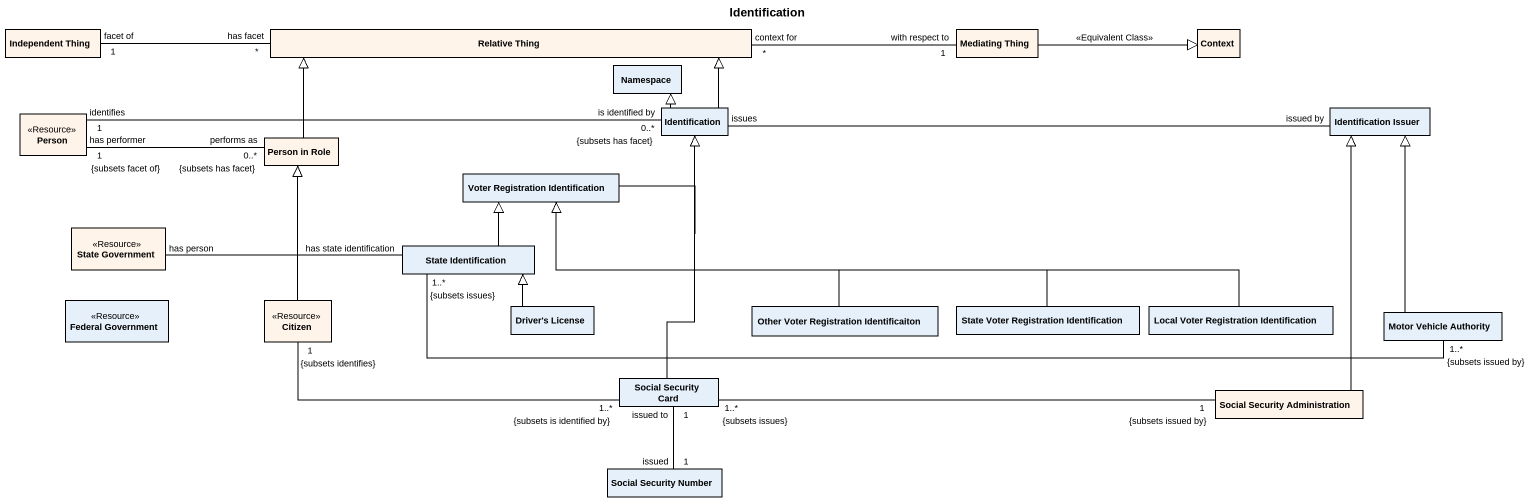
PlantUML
@startuml
title Identification
hide circle
hide empty members
class "Independent Thing" as Independent_Thing #FFF4EA
class "Relative Thing" as Relative_Thing #FFF4EA
class "Namespace" as Namespace_
class "Mediating Thing" as Mediating_Thing #FFF4EA
class Context #FFF4EA
class "Person" as Person_ <<Resource>> #FFF4EA
class "Person in Role" as Person_in_Role #FFF4EA
class Identification
class "Identification Issuer" as Identification_Issuer
class "Voter Registration Identification" as Voter_Registration
class "State Government" as State_Government <<Resource>> #FFF4EA
class "State Identification" as State_Identification
class "Federal Government" as Federal_Government <<Resource>>
class Citizen <<Resource>> #FFF4EA
class "Driver's License" as Driver_s_License
class "Other Voter Registration Identificaiton" as Other_Voter_Registration
class "State Voter Registration Identification" as State_Voter_Registration
class "Local Voter Registration Identification" as Local_Voter_Registration
class "Motor Vehicle Authority" as Motor_Vehicle_Authority
class "Social Security Card" as Social_Security_Card
class "Social Security Administration" as Social_Security #FFF4EA
class "Social Security Number" as Social_Security_Number
Independent_Thing "facet of\n1" -right- "has facet\n*" Relative_Thing
Relative_Thing "context for\n*" -right- "with respect to\n1" Mediating_Thing
Mediating_Thing -right-|> Context : <<Equivalent Class>>
Person_ "has performer\n1\n{subsets facet of}" -right- "performs as\n0..*\n{subsets has facet}" Person_in_Role
Person_ "identifies\n1" -right- "0..*\n{subsets has facet}\nis identified by" Identification
Person_in_Role -right-|> Relative_Thing
Identification -left-|> Relative_Thing
Identification -up-|> Namespace_
Identification "issues" -right- "issued by" Identification_Issuer
Voter_Registration -right-|> Identification
State_Identification -up-|> Voter_Registration
State_Identification "has state identification" -left- "has person" State_Government
State_Identification "1..*\n{subsets issues}" -right- "1..*\n{subsets issued by}" Motor_Vehicle_Authority
Citizen -up-|> Person_in_Role
Citizen "1\n{subsets identifies}" -right- "1..*\n{subsets is identified by}" Social_Security_Card
Driver_s_License -up-|> State_Identification
Other_Voter_Registration -left-|> Voter_Registration
State_Voter_Registration -left-|> Voter_Registration
Local_Voter_Registration -left-|> Voter_Registration
Motor_Vehicle_Authority -up-|> Identification_Issuer
Social_Security_Card -up-|> Identification
Social_Security_Card "1..*\n{subsets issues}" -right- "1\n{subsets issued by}" Social_Security
Social_Security_Card "issued to\n1" -- "issued\n1" Social_Security_Number
Social_Security -up-|> Identification_Issuer
@enduml
